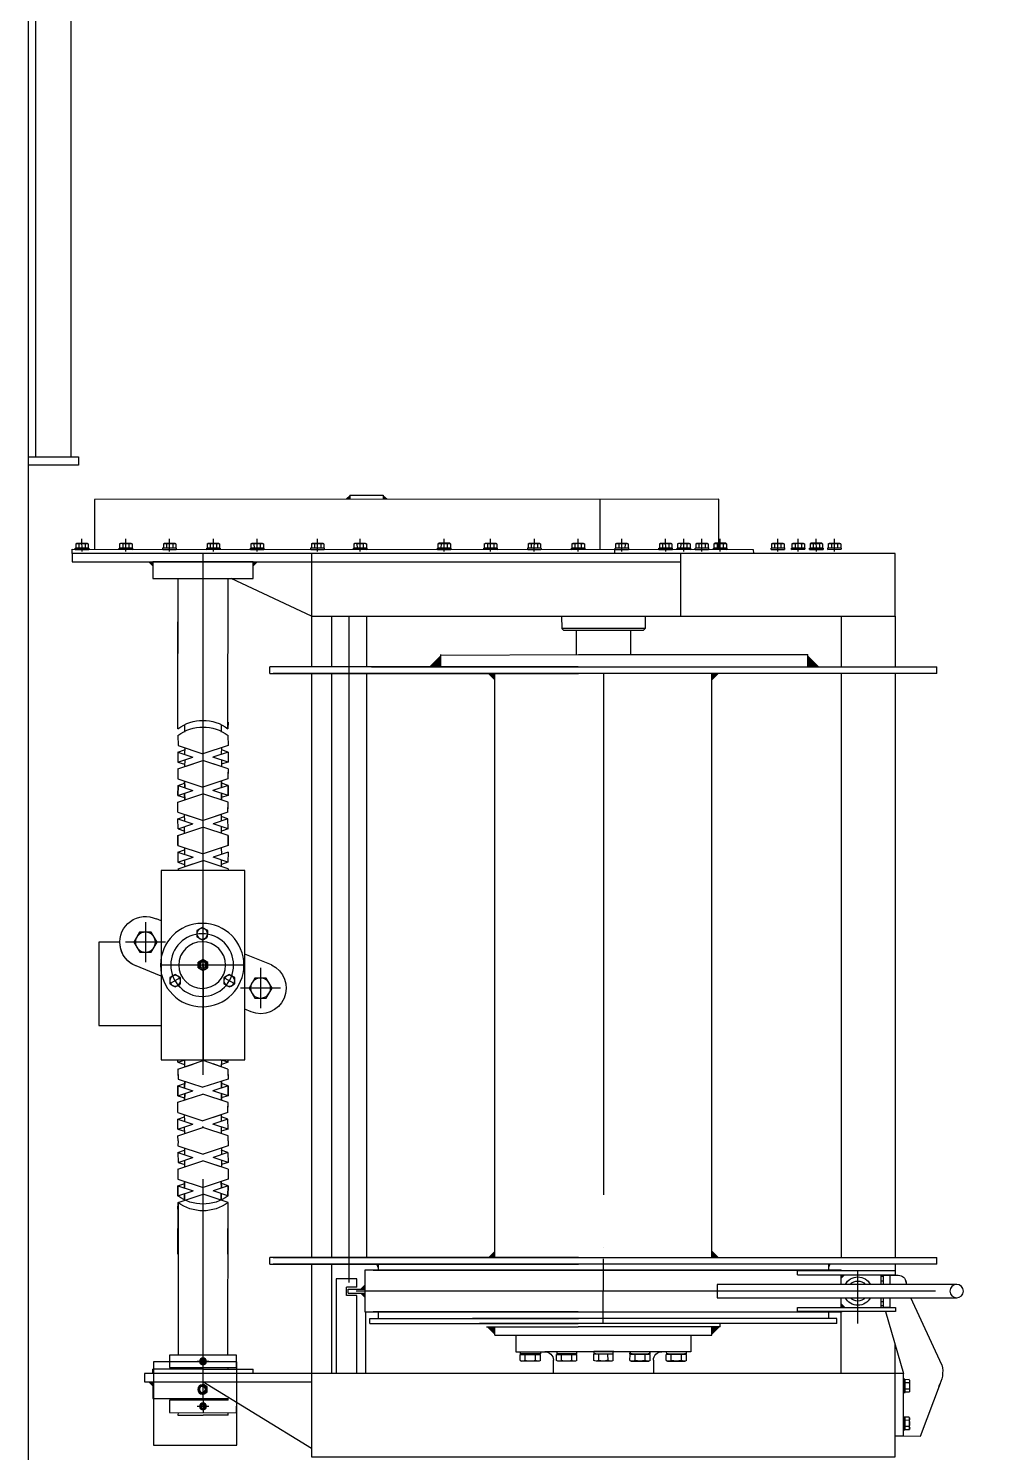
# Model space of a CAD drawing. Header units: millimetres. Extents: x 1084702 to 1166801, y 36632 to 124519.
# Drawn here: x 1104693 to 1105834, y 80373 to 82080 of the extents above; entities that cross this region are included whole.
import ezdxf

# ---------------------------------------------------------------- set-up
doc = ezdxf.new("R2010")
doc.units = ezdxf.units.MM
doc.header["$LTSCALE"] = 250
doc.linetypes.add('CENTER', pattern=[3, 2.5, -0.25, 0, -0.25])
doc.linetypes.add('DASHED', pattern=[0.75, 0.5, -0.25])
doc.layers.get('0').update_dxf_attribs({"color": 255})
doc.layers.add('%posline', color=240, linetype='Continuous')
doc.styles.add('ROMANS', font='ROMANS.shx', dxfattribs={"height": 100})
doc.dimstyles.new('dott', dxfattribs={"dimscale": 100, "dimtxt": 150, "dimasz": 0.01, "dimexe": 0.5, "dimexo": 1, "dimgap": 1, "dimtad": 1, "dimdsep": 46, "dimtxsty": 'ROMANS', "dimcen": 1.5, "dimclrd": 1, "dimclre": 1, "dimclrt": 2, "dimazin": 2, "dimtfac": 1, "dimtmove": 2, "dimatfit": 3, "dimldrblk": 'DOT', "dimfxl": 1, "dimtvp": 100, "dimtolj": 1, "dimarcsym": 0})

# ---------------------------------------------------------------- blocks, each defined once
blk = doc.blocks.new('_Dot')
at = {"color": 0, "linetype": 'ByBlock', "lineweight": -2}
blk.add_line((-0.5, 0), (-1, 0), dxfattribs=at)
at = {"color": 0, "linetype": 'ByBlock', "const_width": 0.5}
blk.add_lwpolyline([(-0.25, 0, 1), (0.25, 0, 1)], format="xyb", close=True, dxfattribs=at)
blk = doc.blocks.new('IKON3')
blk.add_solid([(0, 0), (0, 1.41), (1.41, 0), (0, 1.41)])
blk = doc.blocks.new('sb vinsj')
for p, q in [((732.2, -2175.5), (745.5, -2249.4)), ((733.3, -2181.6), (742.7, -2179.9)), ((743.2, -2179.8), (762.9, -2176.2)), ((743.2, -2179.8), (756.4, -2253.6)), ((762.9, -2176.2), (797.8, -2234.4)), ((746, -2186.4), (744.4, -2186.7)), ((748.8, -2202.1), (746, -2186.4)), ((751, -2186), (746.1, -2186.9)), ((746.1, -2186.9), (748.7, -2201.7)), ((751.7, -2189.7), (746.7, -2190.6)), ((747.2, -2202.4), (748.8, -2202.1)), ((753, -2197.1), (748.1, -2198)), ((753.7, -2200.8), (748.7, -2201.7)), ((751, -2186), (751.8, -2186.9)), ((751.8, -2186.9), (754.1, -2199.7)), ((753.7, -2200.8), (754.1, -2199.7)), ((752.4, -2231), (754, -2230.7)), ((755.2, -2246.7), (752.4, -2231)), ((759, -2230.3), (754, -2231.2)), ((754, -2230.7), (756.8, -2246.4)), ((756.7, -2245.9), (754, -2231.2)), ((759.6, -2234), (754.7, -2234.9)), ((759, -2230.3), (759.7, -2231.2)), ((762, -2244), (759.7, -2231.2)), ((756.4, -2253.6), (746.6, -2255.4)), ((748.2, -2330.5), (756.4, -2253.6)), ((756.8, -2246.4), (755.2, -2246.7)), ((761, -2241.4), (756, -2242.3)), ((761.6, -2245.1), (756.7, -2245.9)), ((761.6, -2245.1), (762, -2244)), ((682.6, -2266.9), (695.6, -2339.2)), ((746.6, -2255.4), (752.7, -2289)), ((803.4, -2255.6), (781.1, -2341.3)), ((41.7, -2290.7), (-72.1, -2392.4)), ((464, -2322.4), (461.2, -2306.9)), ((479.1, -2319.3), (480.5, -2318.1)), ((479.1, -2319.3), (480.4, -2326.4)), ((480.5, -2318.1), (501.2, -2314.4)), ((485, -2318.2), (486.3, -2325.4)), ((497, -2316.1), (498.3, -2323.2)), ((502.9, -2315), (501.2, -2314.4)), ((502.9, -2315), (504.2, -2322.2)), ((345.9, -2343.7), (343.1, -2328.2)), ((370.3, -2337.9), (352.4, -2341.1)), ((510.1, -2324.3), (364.5, -2350.5)), ((373.5, -2338.3), (374.7, -2345.4)), ((688.3, -2326.8), (383.2, -2381.7)), ((689.4, -2332.7), (384.3, -2387.6)), ((393.5, -2334.8), (394.8, -2342)), ((417.6, -2337.9), (394.8, -2342)), ((414.6, -2330.1), (396.2, -2333.4)), ((397.3, -2342.1), (417.7, -2338.4)), ((399.5, -2333.7), (400.7, -2340.9)), ((410.4, -2331.8), (411.6, -2338.9)), ((416.3, -2330.7), (414.6, -2330.1)), ((415.2, -2338.3), (415.3, -2338.9)), ((416.2, -2338.1), (416.4, -2338.7)), ((416.3, -2330.7), (417.6, -2337.9)), ((418, -2341), (417.6, -2338.5)), ((436.3, -2327), (437.7, -2325.8)), ((436.3, -2327), (437.6, -2334.1)), ((437.3, -2334.9), (460.9, -2330.6)), ((437.8, -2337.3), (437.3, -2334.9)), ((461.5, -2329.8), (437.6, -2334.1)), ((437.7, -2325.8), (458.4, -2322.1)), ((440.1, -2334.3), (437.7, -2334.7)), ((437.8, -2334.8), (461.5, -2330.5)), ((461.4, -2333.1), (437.8, -2337.3)), ((438.3, -2337.2), (437.8, -2334.8)), ((461.9, -2333), (438.3, -2337.2)), ((440, -2333.7), (440.1, -2334.3)), ((442.3, -2325.9), (443.6, -2333.1)), ((454.2, -2323.8), (455.5, -2330.9)), ((460.2, -2322.7), (458.4, -2322.1)), ((459.1, -2330.3), (459.2, -2330.9)), ((461.6, -2330.4), (459.2, -2330.9)), ((460.2, -2322.7), (461.5, -2329.8)), ((460.9, -2330.6), (461.4, -2333.1)), ((461.5, -2330.5), (461.9, -2333)), ((504.2, -2322.2), (480.4, -2326.4)), ((482.9, -2326.6), (480.5, -2327)), ((480.6, -2327.1), (504.2, -2322.8)), ((481, -2329.5), (480.6, -2327.1)), ((504.7, -2325.3), (481, -2329.5)), ((482.8, -2326), (482.9, -2326.6)), ((501.8, -2322.6), (501.9, -2323.2)), ((504.3, -2322.7), (501.9, -2323.2)), ((504.2, -2322.8), (504.7, -2325.3)), ((513.6, -2344), (510.1, -2324.3)), ((759.8, -2328.4), (644.2, -2349.2)), ((645.1, -2354.1), (760.7, -2333.3)), ((680.9, -2342.1), (679.5, -2334.5)), ((688.3, -2326.8), (689.4, -2332.7)), ((713, -2322.3), (724.2, -2384.6)), ((745.5, -2347.7), (743.5, -2336.4)), ((746.7, -2337.9), (743.9, -2338.4)), ((745.5, -2347.7), (835.1, -2331.6)), ((746.4, -2336.3), (754.3, -2334.9)), ((746.7, -2337.9), (746.4, -2336.3)), ((748.4, -2347.2), (746.7, -2337.9)), ((754.6, -2336.4), (754.3, -2335)), ((756.3, -2345.8), (754.6, -2336.4)), ((760.7, -2333.3), (759.8, -2328.4)), ((-108.7, -2358.4), (-79.1, -2353.1)), ((-49.6, -2347.8), (-79.1, -2353.1)), ((-49.6, -2347.8), (-49.1, -2350.7)), ((811.5, -2344), (127.8, -2466.9)), ((133.7, -2440.5), (695.4, -2339.5)), ((303.4, -2361.5), (337.8, -2355.3)), ((306.8, -2350.3), (308.3, -2349.1)), ((306.8, -2350.3), (308.1, -2357.4)), ((308.1, -2357.4), (332, -2353.1)), ((328.9, -2345.3), (308.3, -2349.1)), ((332, -2353.8), (308.4, -2358.1)), ((312.8, -2349.2), (314.1, -2356.4)), ((324.7, -2347.1), (326, -2354.2)), ((330.7, -2346), (328.9, -2345.3)), ((329.6, -2353.6), (329.7, -2354.2)), ((329.7, -2354.2), (332.1, -2353.7)), ((330.7, -2346), (332, -2353.1)), ((332.4, -2356.3), (332, -2353.8)), ((377.2, -2348.2), (337.8, -2355.3)), ((349.6, -2342.6), (350.9, -2349.7)), ((350.9, -2349.7), (374.7, -2345.4)), ((374.7, -2346.1), (351.6, -2350.3)), ((351.6, -2350.3), (352.1, -2352.7)), ((353.3, -2349.3), (353.4, -2349.9)), ((355.6, -2341.5), (356.8, -2348.7)), ((367.5, -2339.4), (368.8, -2346.5)), ((372.3, -2345.9), (372.4, -2346.5)), ((372.4, -2346.5), (374.8, -2346)), ((375.2, -2348.6), (374.7, -2346.1)), ((380.7, -2367.9), (538.2, -2339.6)), ((549.8, -2347.7), (382.5, -2377.7)), ((385.6, -2395.2), (686.8, -2341)), ((397.3, -2342.1), (394.9, -2342.5)), ((395.5, -2345.1), (395, -2342.6)), ((419.1, -2340.8), (395.5, -2345.1)), ((396.1, -2341.7), (396.2, -2342.3)), ((397.2, -2341.5), (397.3, -2342.1)), ((538.2, -2339.6), (540, -2349.4)), ((549.8, -2347.7), (550.5, -2351.6)), ((552.6, -2382.4), (748.4, -2347.2)), ((837.9, -2347.4), (555.5, -2398.2)), ((644.2, -2349.2), (645.1, -2354.1)), ((695.4, -2339.5), (695.4, -2340)), ((695.4, -2340), (695.4, -2339.5)), ((698.4, -2356.2), (696.3, -2344.9)), ((744.7, -2343.3), (747.6, -2342.8)), ((-141, -2404.8), (55.9, -2369.4)), ((-134.7, -2383.4), (-46.1, -2367.4)), ((-108.1, -2361.3), (-108.7, -2358.4)), ((-70.4, -2362.2), (-84.2, -2364.6)), ((-79.5, -2362.6), (-77.7, -2361.1)), ((-79, -2364.9), (-79.5, -2362.6)), ((-76.9, -2365.7), (-79, -2364.9)), ((-76, -2370.3), (-78.5, -2356.5)), ((-77.7, -2361.1), (-75.5, -2361.9)), ((-75.1, -2364.2), (-76.9, -2365.7)), ((-75.5, -2361.9), (-75.1, -2364.2)), ((-46.4, -2365.5), (-46.1, -2367.4)), ((111.3, -2369.6), (127.8, -2461.6)), ((134.7, -2440.3), (121.6, -2367.8)), ((691.2, -2365.6), (148, -2463.3)), ((282.3, -2385.6), (380.7, -2367.9)), ((306.9, -2381.2), (303.4, -2361.5)), ((308.2, -2358), (310.6, -2357.6)), ((308.4, -2358.1), (308.8, -2360.5)), ((310.5, -2357), (310.6, -2357.6)), ((652, -2392.5), (767.6, -2371.7)), ((703.2, -2383.3), (701.2, -2372)), ((750.4, -2374.8), (748.4, -2363.5)), ((749.2, -2367.9), (752, -2367.4)), ((752.9, -2372.3), (750, -2372.8)), ((752.9, -2372.3), (751.2, -2363)), ((753.2, -2373.8), (752.9, -2372.3)), ((753.2, -2373.8), (770.9, -2370.6)), ((760.8, -2370.9), (759.1, -2361.5)), ((761, -2372.4), (760.8, -2370.9)), ((767.6, -2371.7), (768.5, -2376.6)), ((779.1, -2357.9), (778.5, -2363.6)), ((57.7, -2379.3), (-139.2, -2414.7)), ((-131.1, -2403.1), (-134.7, -2383.4)), ((-105.1, -2378.1), (-105.5, -2376.1)), ((-75.5, -2377), (-69.3, -2379.3)), ((-68.2, -2385.7), (-73.2, -2390)), ((-69.3, -2379.3), (-68.2, -2385.7)), ((80.8, -2508.2), (57.7, -2379.3)), ((104.5, -2504), (81.3, -2375)), ((106.8, -2485.8), (86.7, -2374)), ((137.2, -2425.9), (383.2, -2381.7)), ((138.2, -2431.8), (384.3, -2387.6)), ((704.2, -2388.7), (142.5, -2489.7)), ((384.3, -2387.6), (259.5, -2410)), ((383.2, -2381.7), (266.5, -2402.7)), ((274.3, -2397.2), (382.5, -2377.7)), ((282.3, -2385.6), (284.1, -2395.4)), ((412.7, -2376.3), (426.5, -2452.6)), ((555.5, -2398.2), (552.6, -2382.4)), ((768.5, -2376.6), (652.9, -2397.4)), ((819, -2375.5), (683.6, -2399.8)), ((694.9, -2405.9), (820.4, -2383.3)), ((704.2, -2388.7), (704.1, -2388.2)), ((769.8, -2384.3), (768.4, -2376.6)), ((819, -2375.5), (820.4, -2383.3)), ((-139.2, -2414.7), (-141, -2404.8)), ((-69.4, -2407.2), (-128.5, -2417.8)), ((-69.4, -2407.2), (-10.4, -2396.6)), ((-39.9, -2401.9), (-39.5, -2403.9)), ((-11.2, -2391.7), (-10.4, -2396.6)), ((385.6, -2395.2), (143.5, -2438.7)), ((657.7, -2404.5), (390.8, -2452.5)), ((695.7, -2390.2), (394.5, -2444.4)), ((394.5, -2444.4), (659.1, -2396.8)), ((652, -2392.5), (652.9, -2397.4)), ((683.6, -2399.8), (657.7, -2404.5)), ((659.1, -2396.8), (689.8, -2391.3)), ((662.6, -2411.7), (694.9, -2405.9)), ((691.1, -2398.5), (689.8, -2391.3)), ((689.8, -2391.3), (689.8, -2391.3)), ((831.1, -3092.6), (707.2, -2403.7)), ((895.1, -3081.1), (771.2, -2392.2)), ((-129.3, -2412.9), (-128.5, -2417.8)), ((-98.6, -2414.5), (-98.9, -2412.5)), ((-60.8, -2415.3), (-74.6, -2417.8)), ((-69.9, -2415.8), (-68.1, -2414.3)), ((-69.5, -2418), (-69.9, -2415.8)), ((-67.3, -2418.8), (-69.5, -2418)), ((-68.1, -2414.3), (-66, -2415.1)), ((-65.6, -2417.3), (-67.3, -2418.8)), ((-66, -2415.1), (-65.6, -2417.3)), ((-36.9, -2418.6), (-4.5, -2598.7)), ((397.2, -2459.4), (662.6, -2411.7)), ((-63.5, -2609.3), (-95.9, -2429.2)), ((142.5, -2489.7), (133.7, -2440.5)), ((137.2, -2425.9), (138.2, -2431.8)), ((149.4, -2437.6), (148.1, -2430.1)), ((554.7, -2431.1), (678.6, -3120.1)), ((395.8, -2451.6), (35.6, -2516.3)), ((152.4, -2487.9), (394.5, -2444.4)), ((152.4, -2487.9), (394.5, -2444.4)), ((394.5, -2444.4), (238.2, -2472.5)), ((242.1, -2479.2), (395.8, -2451.6)), ((37, -2524.2), (397.2, -2459.4)), ((127.8, -2461.6), (115.5, -2463.9)), ((115.5, -2463.9), (117.3, -2473.7)), ((129.6, -2471.5), (117.3, -2473.7)), ((118, -2466.2), (137.7, -2462.6)), ((118, -2466.2), (118.9, -2471.1)), ((118.9, -2471.1), (138.6, -2467.5)), ((129.6, -2471.5), (131.4, -2481.3)), ((238.2, -2472.5), (158.3, -2486.9)), ((397.2, -2459.4), (240.1, -2487.7)), ((131.4, -2481.3), (106.8, -2485.8)), ((262.7, -3265), (121.2, -2478.6)), ((159.6, -2494), (158.3, -2486.9)), ((159.6, -2494), (158.3, -2486.9)), ((158.3, -2486.9), (158.3, -2486.9)), ((240.1, -2487.7), (158.6, -2502.4)), ((167, -2492.7), (242.1, -2479.2)), ((298.8, -2477.1), (422.7, -3166.1)), ((31.6, -2517), (167, -2492.7)), ((158.6, -2502.4), (33, -2524.9)), ((271.1, -3193.3), (147.2, -2504.4)), ((31.6, -2517), (33, -2524.9)), ((206.2, -3205), (82.3, -2516.1)), ((229.8, -3200.8), (105.9, -2511.8)), ((-15.5, -2537.7), (-4.5, -2598.7)), ((-15.5, -2537.7), (-4.5, -2598.7)), ((-74.5, -2548.3), (-63.5, -2609.3)), ((-74.5, -2548.3), (-63.5, -2609.3)), ((-5.9, -2590.9), (-4.5, -2598.7)), ((-65, -2601.5), (-63.5, -2609.3)), ((-63.5, -2609.3), (-32.2, -2613.9)), ((-63.5, -2609.3), (-32.2, -2613.9)), ((-53.8, -2618.4), (-55.2, -2610.6)), ((-55.2, -2610.6), (-53.8, -2618.4)), ((-4.5, -2598.7), (-32.2, -2613.9)), ((-4.5, -2598.7), (-32.2, -2613.9)), ((-3.1, -2606.6), (-19.7, -2615.7)), ((-3.1, -2606.6), (-19.7, -2615.7)), ((-10.5, -2610.6), (-11.9, -2602.8)), ((-11.9, -2602.8), (-10.5, -2610.6)), ((-0.9, -2618.4), (-3.1, -2606.6)), ((-3.1, -2606.6), (-0.9, -2618.4)), ((-62.1, -2617.2), (-43.3, -2619.9)), ((-62.1, -2617.2), (-43.3, -2619.9)), ((-60, -2629), (-62.1, -2617.2)), ((-62.1, -2617.2), (-60, -2629)), ((-60, -2629), (-43.3, -2619.9)), ((-60, -2629), (-43.3, -2619.9)), ((-60, -2629), (-51.6, -2630.2)), ((-58.6, -2636.9), (-30.8, -2621.8)), ((-58.6, -2636.9), (-30.8, -2621.8)), ((-51.2, -2632.9), (-52.6, -2625)), ((-52.6, -2625), (-51.2, -2632.9)), ((0.5, -2626.3), (-30.8, -2621.8)), ((0.5, -2626.3), (-30.8, -2621.8)), ((-0.9, -2618.4), (-19.7, -2615.7)), ((-0.9, -2618.4), (-19.7, -2615.7)), ((-7.9, -2625.1), (-9.3, -2617.2)), ((-9.3, -2617.2), (-7.9, -2625.1)), ((-0.9, -2618.4), (-8.3, -2622.5)), ((1.9, -2634.2), (0.5, -2626.3)), ((2.6, -2638.1), (0.5, -2626.3)), ((-57.2, -2644.8), (-58.6, -2636.9)), ((-56.5, -2648.7), (-58.6, -2636.9)), ((2.6, -2638.1), (-25.2, -2653.3)), ((2.6, -2638.1), (-14.1, -2647.2)), ((4, -2646), (-12.6, -2655.1)), ((-3.4, -2650), (-4.8, -2642.1)), ((4, -2646), (-4.3, -2644.8)), ((6.1, -2657.8), (4, -2646)), ((-56.5, -2648.7), (-25.2, -2653.3)), ((-56.5, -2648.7), (-37.7, -2651.4)), ((-55, -2656.6), (-47.6, -2652.6)), ((-55, -2656.6), (-47.6, -2652.6)), ((-55, -2656.6), (-36.3, -2659.3)), ((-52.9, -2668.4), (-55, -2656.6)), ((-52.9, -2668.4), (-36.3, -2659.3)), ((-51.5, -2676.3), (-23.7, -2661.1)), ((-46.7, -2657.8), (-48.1, -2649.9)), ((7.6, -2665.7), (-23.7, -2661.1)), ((6.1, -2657.8), (-12.6, -2655.1)), ((-0.8, -2664.4), (-2.2, -2656.6)), ((6.1, -2657.8), (-1.3, -2661.8)), ((-52.9, -2668.4), (-44.6, -2669.6)), ((-50.4, -2682.2), (-51.5, -2676.3)), ((-44.1, -2672.2), (-45.5, -2664.4)), ((9.7, -2677.5), (-18.1, -2692.6)), ((8.6, -2671.6), (7.6, -2665.7)), ((8.6, -2671.6), (9.7, -2677.5)), ((-50.4, -2682.2), (-49.4, -2688.1)), ((-49.4, -2688.1), (-18.1, -2692.6)), ((-48, -2696), (-40.6, -2691.9)), ((-48, -2696), (-29.2, -2698.7)), ((-48, -2696), (-45.8, -2707.8)), ((-41, -2689.3), (-39.6, -2697.2)), ((11.1, -2685.3), (-5.6, -2694.4)), ((13.2, -2697.2), (-5.6, -2694.4)), ((2.3, -2681.5), (3.7, -2689.4)), ((11.1, -2685.3), (2.7, -2684.1)), ((4.9, -2695.9), (6.3, -2703.8)), ((13.2, -2697.2), (5.8, -2701.2)), ((13.2, -2697.2), (5.8, -2701.2)), ((11.1, -2685.3), (13.2, -2697.2)), ((-45.8, -2707.8), (-29.2, -2698.7)), ((-45.8, -2707.8), (-37.5, -2709)), ((-45.8, -2707.8), (-37.5, -2709)), ((-44.4, -2715.6), (-16.7, -2700.5)), ((-44.4, -2715.6), (-27.8, -2706.6)), ((-38.4, -2703.7), (-37, -2711.6)), ((14.6, -2705), (-16.7, -2700.5)), ((14.6, -2705), (-4.1, -2702.3)), ((14.6, -2705), (16.8, -2716.8)), ((15.3, -2709), (16.8, -2716.8)), ((-44.4, -2715.6), (-42.3, -2727.5)), ((-43.7, -2719.6), (-42.3, -2727.5)), ((-42.3, -2727.5), (-11, -2732)), ((-42.3, -2727.5), (-11, -2732)), ((-40.9, -2735.3), (-33.5, -2731.3)), ((-34, -2728.7), (-32.5, -2736.5)), ((-32.5, -2736.5), (-34, -2728.7)), ((16.8, -2716.8), (-11, -2732)), ((16.8, -2716.8), (-11, -2732)), ((18.2, -2724.7), (1.5, -2733.8)), ((18.2, -2724.7), (1.5, -2733.8)), ((9.4, -2720.9), (10.8, -2728.7)), ((10.8, -2728.7), (9.4, -2720.9)), ((18.2, -2724.7), (9.8, -2723.5)), ((18.2, -2724.7), (20.3, -2736.5)), ((20.3, -2736.5), (18.2, -2724.7)), ((-40.9, -2735.3), (-22.1, -2738)), ((-40.9, -2735.3), (-38.8, -2747.1)), ((-40.9, -2735.3), (-22.1, -2738)), ((-38.8, -2747.1), (-40.9, -2735.3)), ((-38.8, -2747.1), (-22.1, -2738)), ((-38.8, -2747.1), (-22.1, -2738)), ((-38.8, -2747.1), (-30.4, -2748.3)), ((-37.3, -2755), (-9.6, -2739.9)), ((-37.3, -2755), (-9.6, -2739.9)), ((-31.4, -2743.1), (-29.9, -2751)), ((-29.9, -2751), (-31.4, -2743.1)), ((21.7, -2744.4), (-9.6, -2739.9)), ((21.7, -2744.4), (-9.6, -2739.9)), ((20.3, -2736.5), (1.5, -2733.8)), ((20.3, -2736.5), (1.5, -2733.8)), ((12, -2735.3), (13.4, -2743.2)), ((13.4, -2743.2), (12, -2735.3)), ((20.3, -2736.5), (12.9, -2740.6)), ((23.8, -2756.2), (21.7, -2744.4)), ((23.1, -2752.3), (21.7, -2744.4)), ((-35.2, -2766.8), (-37.3, -2755)), ((-35.9, -2762.9), (-37.3, -2755)), ((23.8, -2756.2), (-3.9, -2771.4)), ((23.8, -2756.2), (7.2, -2765.3)), ((17.9, -2768.1), (16.4, -2760.2)), ((25.3, -2764.1), (16.9, -2762.9)), ((25.3, -2764.1), (16.9, -2768.6)), ((25.3, -2764.1), (25.8, -2767.1)), ((-35.2, -2766.8), (-3.9, -2771.4)), ((-35.2, -2766.8), (-16.4, -2769.5)), ((-33.8, -2774.7), (-26.4, -2770.7)), ((-33.8, -2774.7), (-33.3, -2777.7)), ((-33.8, -2774.7), (-24.4, -2776.1)), ((-25.5, -2775.9), (-26.9, -2768)), ((36.4, -2995.8), (-3.7, -2772.4)), ((-119.3, -2834.8), (-45.7, -2821.6)), ((63.2, -2818.8), (56.2, -2823.2)), ((70.5, -2834.3), (84.1, -2831.8)), ((83.7, -2868.5), (75.1, -2821.1)), ((84.1, -2831.8), (93, -2842.4)), ((-101.6, -2933.3), (-119.3, -2834.8)), ((103.1, -2840.6), (55.7, -2849.1)), ((65.8, -2847.3), (70.5, -2834.3)), ((74.7, -2857.9), (65.8, -2847.3)), ((93, -2842.4), (88.3, -2855.4)), ((-26.9, -2869), (-21.2, -2864.2)), ((-21.2, -2864.2), (-14.1, -2866.7)), ((-14.1, -2866.7), (-12.8, -2874.1)), ((37, -2857.5), (42.8, -2852.7)), ((38.3, -2864.9), (37, -2857.5)), ((45.4, -2867.5), (38.3, -2864.9)), ((39.5, -2864), (48.7, -2856.2)), ((42.8, -2852.7), (49.8, -2855.2)), ((51.1, -2862.6), (45.4, -2867.5)), ((49.8, -2855.2), (51.1, -2862.6)), ((88.3, -2855.4), (74.7, -2857.9)), ((-35.2, -2880.1), (-64.5, -2898.4)), ((65.6, -2875.3), (-32.9, -2893)), ((-25.6, -2876.4), (-26.9, -2869)), ((-18.5, -2879), (-25.6, -2876.4)), ((-14.2, -2873.6), (-25.5, -2869.5)), ((-12.8, -2874.1), (-18.5, -2879)), ((10.2, -2881.9), (15.2, -2877.7)), ((10.2, -2881.9), (11.3, -2888.4)), ((15.2, -2877.7), (21.4, -2879.9)), ((21.4, -2879.9), (22.5, -2886.3)), ((97.2, -2869.9), (67.9, -2888.2)), ((-42.4, -2947.1), (-50.9, -2899.7)), ((17.5, -2890.6), (11.3, -2888.4)), ((22.5, -2886.3), (17.5, -2890.6)), ((-23, -2919.1), (-70.4, -2927.7)), ((-60.3, -2925.9), (-55.6, -2912.8)), ((-55.6, -2912.8), (-42, -2910.4)), ((-42, -2910.4), (-33, -2920.9)), ((15, -2918.8), (20.8, -2913.9)), ((16.4, -2926.2), (15, -2918.8)), ((20.8, -2913.9), (27.8, -2916.5)), ((27.8, -2916.5), (29.2, -2923.9)), ((-76.9, -2928.8), (-101.6, -2933.3)), ((-51.4, -2936.4), (-60.3, -2925.9)), ((-37.7, -2934), (-51.4, -2936.4)), ((-33, -2920.9), (-37.7, -2934)), ((23.4, -2928.7), (16.4, -2926.2)), ((29.2, -2923.9), (23.4, -2928.7)), ((-23.5, -2945.1), (-28.9, -2948.5)), ((7.3, -3003), (6.9, -3001.1)), ((7.3, -3003), (26, -3005.8)), ((7.3, -3003), (38.6, -3007.6)), ((17, -3012.1), (15.6, -3004.2)), ((66.3, -2992.4), (38.6, -3007.6)), ((66.3, -2992.4), (49.7, -3001.5)), ((67.7, -3000.3), (51.1, -3009.4)), ((60.3, -3004.3), (58.9, -2996.5)), ((67.7, -3000.3), (59.4, -2999.1)), ((66.3, -2992.4), (66, -2990.5)), ((69.9, -3012.1), (67.7, -3000.3)), ((8.7, -3010.9), (16.1, -3006.9)), ((8.7, -3010.9), (16.1, -3006.9)), ((8.7, -3010.9), (27.5, -3013.6)), ((10.8, -3022.7), (8.7, -3010.9)), ((10.8, -3022.7), (27.5, -3013.6)), ((12.2, -3030.6), (40, -3015.4)), ((19.6, -3026.6), (18.2, -3018.7)), ((71.3, -3020), (40, -3015.4)), ((69.9, -3012.1), (51.1, -3009.4)), ((62.9, -3018.8), (61.5, -3010.9)), ((73.4, -3031.8), (71.3, -3020)), ((71.3, -3020), (73.4, -3031.8)), ((10.8, -3022.7), (19.1, -3023.9)), ((14.3, -3042.4), (12.2, -3030.6)), ((12.2, -3030.6), (14.3, -3042.4)), ((73.4, -3031.8), (45.6, -3046.9)), ((66, -3035.8), (67.4, -3043.7)), ((74.8, -3039.7), (66.5, -3038.4)), ((14.3, -3042.4), (45.6, -3046.9)), ((15.8, -3050.3), (23.2, -3046.2)), ((15.8, -3050.3), (34.5, -3053)), ((15.8, -3050.3), (17.9, -3062.1)), ((17.9, -3062.1), (34.5, -3053)), ((19.3, -3070), (47.1, -3054.8)), ((22.7, -3043.6), (24.1, -3051.5)), ((78.3, -3059.3), (47.1, -3054.8)), ((74.8, -3039.7), (58.2, -3048.7)), ((76.9, -3051.5), (58.2, -3048.7)), ((68.6, -3050.3), (70, -3058.1)), ((76.9, -3051.5), (69.5, -3055.5)), ((76.9, -3051.5), (69.5, -3055.5)), ((74.8, -3039.7), (76.9, -3051.5)), ((17.9, -3062.1), (26.2, -3063.3)), ((17.9, -3062.1), (26.2, -3063.3)), ((19.3, -3070), (36, -3060.9)), ((19.3, -3070), (21.4, -3081.8)), ((25.3, -3058), (26.7, -3065.9)), ((80.5, -3071.2), (52.7, -3086.3)), ((80.5, -3071.2), (52.7, -3086.3)), ((78.3, -3059.3), (59.6, -3056.6)), ((78.3, -3059.3), (80.5, -3071.2)), ((79.1, -3063.3), (80.5, -3071.2)), ((944.3, -3072.3), (521.1, -3148.4)), ((944.3, -3072.3), (945.7, -3080.2)), ((20, -3073.9), (21.4, -3081.8)), ((21.4, -3081.8), (52.7, -3086.3)), ((21.4, -3081.8), (52.7, -3086.3)), ((22.8, -3089.6), (30.2, -3085.6)), ((22.8, -3089.6), (41.6, -3092.4)), ((25, -3101.5), (22.8, -3089.6)), ((22.8, -3089.6), (41.6, -3092.4)), ((22.8, -3089.6), (25, -3101.5)), ((31.2, -3090.9), (29.8, -3083)), ((29.8, -3083), (31.2, -3090.9)), ((81.9, -3079), (65.2, -3088.1)), ((81.9, -3079), (65.2, -3088.1)), ((84, -3090.8), (65.2, -3088.1)), ((84, -3090.8), (65.2, -3088.1)), ((74.5, -3083.1), (73.1, -3075.2)), ((73.1, -3075.2), (74.5, -3083.1)), ((81.9, -3079), (73.5, -3077.8)), ((77.1, -3097.5), (75.7, -3089.6)), ((75.7, -3089.6), (77.1, -3097.5)), ((84, -3090.8), (81.9, -3079)), ((81.9, -3079), (84, -3090.8)), ((522.5, -3156.3), (945.7, -3080.2)), ((907.3, -3149), (896.5, -3089)), ((25, -3101.5), (41.6, -3092.4)), ((25, -3101.5), (41.6, -3092.4)), ((25, -3101.5), (33.3, -3102.7)), ((26.4, -3109.3), (54.1, -3094.2)), ((26.4, -3109.3), (54.1, -3094.2)), ((33.8, -3105.3), (32.4, -3097.4)), ((32.4, -3097.4), (33.8, -3105.3)), ((85.4, -3098.7), (54.1, -3094.2)), ((85.4, -3098.7), (54.1, -3094.2)), ((84, -3090.8), (76.6, -3094.9)), ((87.6, -3110.5), (85.4, -3098.7)), ((86.8, -3106.6), (85.4, -3098.7)), ((843.3, -3160.5), (832.5, -3100.5)), ((28.5, -3121.1), (26.4, -3109.3)), ((27.8, -3117.2), (26.4, -3109.3)), ((28.5, -3121.1), (59.8, -3125.7)), ((28.5, -3121.1), (47.3, -3123.9)), ((38.3, -3130.2), (36.8, -3122.3)), ((87.6, -3110.5), (59.8, -3125.7)), ((87.6, -3110.5), (70.9, -3119.6)), ((89, -3118.4), (72.3, -3127.5)), ((81.6, -3122.4), (80.2, -3114.6)), ((89, -3118.4), (80.6, -3117.2)), ((91.1, -3130.2), (89, -3118.4)), ((525.2, -3171), (795.8, -3122.3)), ((793.2, -3107.6), (795.8, -3122.3)), ((29.9, -3129), (37.3, -3125)), ((29.9, -3129), (48.7, -3131.7)), ((32, -3140.8), (29.9, -3129)), ((32, -3140.8), (48.7, -3131.7)), ((32, -3140.8), (40.4, -3142)), ((33.5, -3148.7), (61.2, -3133.5)), ((40.9, -3144.7), (39.4, -3136.8)), ((92.5, -3138.1), (61.2, -3133.5)), ((91.1, -3130.2), (72.3, -3127.5)), ((84.2, -3136.9), (82.7, -3129)), ((91.1, -3130.2), (83.7, -3134.2)), ((94.6, -3149.9), (92.5, -3138.1)), ((35.6, -3160.5), (33.5, -3148.7)), ((89, -3164), (87.4, -3155.1)), ((97.5, -3165.6), (96, -3157.8)), ((97.5, -3165.6), (96, -3157.8)), ((96, -3157.8), (127.9, -3334.9)), ((156.9, -3213.9), (521.1, -3148.4)), ((522.5, -3156.3), (158.4, -3221.7)), ((521.1, -3148.4), (160.9, -3213.2)), ((218.4, -3272.9), (907.3, -3149)), ((278.4, -3200.2), (522.5, -3156.3)), ((907.3, -3149), (920.6, -3222.9)), ((37, -3168.4), (68.9, -3345.5)), ((37, -3168.4), (59.6, -3294.3)), ((45.7, -3171.8), (44.1, -3162.9)), ((362.6, -3199.4), (525.2, -3171)), ((527.8, -3200), (522.7, -3171.5)), ((591.8, -3188.5), (586.7, -3160)), ((360.1, -3185.5), (362.8, -3200.2)), ((527.8, -3200), (607.1, -3185.8)), ((609.4, -3187.4), (530.7, -3201.5)), ((609.4, -3187.4), (607.1, -3185.8)), ((612, -3202.1), (609.4, -3187.4)), ((242, -3268.7), (231.2, -3208.6)), ((283.3, -3261.3), (272.5, -3201.2)), ((530.7, -3201.5), (511, -3205.1)), ((512.6, -3202.7), (511, -3205.1)), ((513.6, -3219.8), (511, -3205.1)), ((512.6, -3202.7), (530.3, -3199.6)), ((654.2, -3194.6), (667.4, -3268.4)), ((156.9, -3213.9), (158.4, -3221.7)), ((218.4, -3272.9), (207.6, -3212.9)), ((920.6, -3222.9), (231.6, -3346.7)), ((820.4, -3245.9), (836.2, -3243.1)), ((827.9, -3242.1), (830.5, -3256.9)), ((836.5, -3244.7), (836.2, -3243.1)), ((841.9, -3242.1), (857.6, -3239.3)), ((841.9, -3242.1), (842.2, -3243.7)), ((842.2, -3243.7), (857.9, -3240.8)), ((857.4, -3240.9), (842.6, -3243.6)), ((843.5, -3248.5), (842.6, -3243.6)), ((847.2, -3247.9), (846.3, -3242.9)), ((849.3, -3238.3), (852, -3253)), ((854.6, -3246.5), (853.7, -3241.6)), ((858.3, -3245.9), (857.4, -3240.9)), ((857.9, -3240.8), (857.6, -3239.3)), ((-52.6, -3387.7), (665.7, -3258.5)), ((753.1, -3253), (-50.8, -3397.5)), ((-49.9, -3402.5), (753.9, -3257.9)), ((753.9, -3257.9), (753.1, -3253)), ((774.9, -3254.1), (790.7, -3251.3)), ((774.9, -3254.1), (775.2, -3255.7)), ((775.2, -3255.7), (791, -3252.9)), ((790.5, -3253), (775.7, -3255.6)), ((776.6, -3260.6), (775.7, -3255.6)), ((776.6, -3260.6), (777.7, -3260.9)), ((790.5, -3258.6), (777.7, -3260.9)), ((780.3, -3259.9), (779.4, -3254.9)), ((782.4, -3250.3), (785, -3265)), ((787.7, -3258.6), (786.8, -3253.6)), ((791.4, -3257.9), (790.5, -3253)), ((791.4, -3257.9), (790.5, -3258.6)), ((791, -3252.9), (790.7, -3251.3)), ((799, -3249.8), (814.8, -3247)), ((799, -3249.8), (799.3, -3251.4)), ((799.3, -3251.4), (815, -3248.5)), ((814.6, -3248.6), (799.8, -3251.3)), ((800.7, -3256.2), (799.8, -3251.3)), ((800.7, -3256.2), (801.8, -3256.6)), ((814.6, -3254.3), (801.8, -3256.6)), ((804.4, -3255.6), (803.5, -3250.6)), ((806.5, -3246), (809.1, -3260.7)), ((811.8, -3254.2), (810.9, -3249.3)), ((815.4, -3253.6), (814.6, -3248.6)), ((815.4, -3253.6), (814.6, -3254.3)), ((815, -3248.5), (814.8, -3247)), ((820.4, -3245.9), (820.7, -3247.5)), ((820.7, -3247.5), (836.5, -3244.7)), ((836, -3244.8), (821.2, -3247.4)), ((822.1, -3252.4), (821.2, -3247.4)), ((822.1, -3252.4), (823.2, -3252.8)), ((836, -3250.5), (823.2, -3252.8)), ((825.8, -3251.7), (824.9, -3246.8)), ((833.2, -3250.4), (832.3, -3245.4)), ((836.9, -3249.7), (836, -3244.8)), ((836.9, -3249.7), (836, -3250.5)), ((843.5, -3248.5), (844.6, -3248.9)), ((857.4, -3246.6), (844.6, -3248.9)), ((858.3, -3245.9), (857.4, -3246.6)), ((218.4, -3272.9), (131.7, -3334.2)), ((231.6, -3346.7), (218.4, -3272.9)), ((262.7, -3265), (283.3, -3261.3)), ((642.6, -3277.9), (658.4, -3275.1)), ((642.6, -3277.9), (642.9, -3279.5)), ((642.9, -3279.5), (658.6, -3276.7)), ((658.2, -3276.8), (643.4, -3279.4)), ((650.1, -3274.1), (652.7, -3288.8)), ((655.4, -3282.4), (654.5, -3277.4)), ((659.1, -3281.7), (658.2, -3276.8)), ((658.6, -3276.7), (658.4, -3275.1)), ((664.1, -3274.1), (679.8, -3271.2)), ((664.1, -3274.1), (664.3, -3275.6)), ((664.3, -3275.6), (680.1, -3272.8)), ((679.6, -3272.9), (664.8, -3275.6)), ((665.7, -3280.5), (664.8, -3275.6)), ((669.4, -3279.8), (668.5, -3274.9)), ((671.5, -3270.3), (674.2, -3285)), ((676.8, -3278.5), (675.9, -3273.6)), ((680.5, -3277.8), (679.6, -3272.9)), ((680.5, -3277.8), (679.6, -3278.6)), ((680.1, -3272.8), (679.8, -3271.2)), ((685.5, -3270.2), (701.2, -3267.4)), ((685.5, -3270.2), (685.8, -3271.8)), ((685.8, -3271.8), (701.5, -3269)), ((701, -3269), (686.3, -3271.7)), ((687.2, -3276.6), (686.3, -3271.7)), ((687.2, -3276.6), (688.2, -3277)), ((701, -3274.7), (688.2, -3277)), ((690.8, -3276), (690, -3271)), ((692.9, -3266.4), (695.6, -3281.1)), ((698.2, -3274.6), (697.3, -3269.7)), ((701.9, -3274), (701, -3269)), ((701.9, -3274), (701, -3274.7)), ((701.5, -3269), (701.2, -3267.4)), ((706.9, -3266.4), (722.7, -3263.5)), ((706.9, -3266.4), (707.2, -3267.9)), ((707.2, -3267.9), (723, -3265.1)), ((722.5, -3265.2), (707.7, -3267.8)), ((708.6, -3272.8), (707.7, -3267.8)), ((708.6, -3272.8), (709.7, -3273.2)), ((722.5, -3270.9), (709.7, -3273.2)), ((712.3, -3272.1), (711.4, -3267.2)), ((713.1, -3265.3), (723.7, -3324.3)), ((714.4, -3262.5), (717, -3277.3)), ((719.7, -3270.8), (718.8, -3265.9)), ((723.4, -3270.1), (722.5, -3265.2)), ((723.4, -3270.1), (722.5, -3270.9)), ((723, -3265.1), (722.7, -3263.5)), ((539.3, -3296.5), (555.1, -3293.7)), ((546.8, -3292.7), (549.4, -3307.4)), ((555.4, -3295.2), (555.1, -3293.7)), ((583.6, -3349.5), (573, -3290.4)), ((589.6, -3282.4), (590.5, -3287.3)), ((591, -3287.2), (606.7, -3284.4)), ((591, -3287.2), (591.3, -3288.8)), ((591.3, -3288.8), (607, -3286)), ((606.5, -3286), (591.7, -3288.7)), ((592.6, -3293.6), (591.7, -3288.7)), ((592.6, -3293.6), (593.7, -3294)), ((606.5, -3291.7), (593.7, -3294)), ((596.3, -3293), (595.4, -3288)), ((598.4, -3283.4), (601.1, -3298.1)), ((603.7, -3291.6), (602.8, -3286.7)), ((607.4, -3291), (606.5, -3286)), ((607.4, -3291), (606.5, -3291.7)), ((607, -3286), (606.7, -3284.4)), ((644.3, -3284.3), (643.4, -3279.4)), ((644.3, -3284.3), (645.4, -3284.7)), ((658.2, -3282.4), (645.4, -3284.7)), ((648, -3283.7), (647.1, -3278.7)), ((659.1, -3281.7), (658.2, -3282.4)), ((665.7, -3280.5), (666.8, -3280.9)), ((679.6, -3278.6), (666.8, -3280.9)), ((443.5, -3311.3), (446.1, -3326)), ((487.7, -3305.8), (503.4, -3302.9)), ((487.7, -3305.8), (488, -3307.4)), ((488, -3307.4), (503.7, -3304.5)), ((503.2, -3304.6), (488.5, -3307.3)), ((489.3, -3312.2), (488.5, -3307.3)), ((503.2, -3310.3), (490.4, -3312.6)), ((493, -3311.5), (492.2, -3306.6)), ((495.1, -3302), (497.8, -3316.7)), ((500.4, -3310.2), (499.5, -3305.3)), ((504.1, -3309.6), (503.2, -3304.6)), ((504.1, -3309.6), (503.2, -3310.3)), ((503.7, -3304.5), (503.4, -3302.9)), ((539.3, -3296.5), (539.6, -3298.1)), ((539.6, -3298.1), (555.4, -3295.2)), ((554.9, -3295.3), (540.1, -3298)), ((541, -3302.9), (540.1, -3298)), ((541, -3302.9), (542.1, -3303.3)), ((554.9, -3301), (542.1, -3303.3)), ((544.7, -3302.3), (543.8, -3297.3)), ((552.1, -3300.9), (551.2, -3296)), ((555.8, -3300.3), (554.9, -3295.3)), ((555.8, -3300.3), (554.9, -3301)), ((723.7, -3324.3), (-12.8, -3456.7)), ((381.2, -3324.9), (397, -3322.1)), ((381.2, -3324.9), (381.5, -3326.5)), ((381.5, -3326.5), (397.2, -3323.7)), ((396.8, -3323.8), (382, -3326.4)), ((382.9, -3331.4), (382, -3326.4)), ((386.6, -3330.7), (385.7, -3325.8)), ((388.7, -3321.1), (391.3, -3335.8)), ((394, -3329.4), (393.1, -3324.4)), ((397.6, -3328.7), (396.8, -3323.8)), ((397.6, -3328.7), (396.8, -3329.5)), ((397.2, -3323.7), (397, -3322.1)), ((436.1, -3315.1), (451.8, -3312.2)), ((436.1, -3315.1), (436.3, -3316.6)), ((436.3, -3316.6), (452.1, -3313.8)), ((451.6, -3313.9), (436.8, -3316.6)), ((437.7, -3321.5), (436.8, -3316.6)), ((437.7, -3321.5), (438.8, -3321.9)), ((451.6, -3319.6), (438.8, -3321.9)), ((441.4, -3320.8), (440.5, -3315.9)), ((448.8, -3319.5), (447.9, -3314.6)), ((452.5, -3318.8), (451.6, -3313.9)), ((452.5, -3318.8), (451.6, -3319.6)), ((452.1, -3313.8), (451.8, -3312.2)), ((489.3, -3312.2), (490.4, -3312.6)), ((39.3, -3350.8), (157.4, -3329.6)), ((157.4, -3329.6), (161, -3349.3)), ((282.1, -3342.8), (297.8, -3339.9)), ((282.1, -3342.8), (282.4, -3344.3)), ((282.4, -3344.3), (298.1, -3341.5)), ((297.6, -3341.6), (282.9, -3344.2)), ((283.7, -3349.2), (282.9, -3344.2)), ((287.4, -3348.5), (286.6, -3343.6)), ((289.5, -3338.9), (292.2, -3353.7)), ((294.8, -3347.2), (293.9, -3342.2)), ((298.5, -3346.5), (297.6, -3341.6)), ((298.1, -3341.5), (297.8, -3339.9)), ((382.9, -3331.4), (384, -3331.8)), ((396.8, -3329.5), (384, -3331.8)), ((231.6, -3346.7), (-50.8, -3397.5)), ((42.9, -3370.5), (39.3, -3350.8)), ((161, -3349.3), (42.9, -3370.5)), ((160.6, -3364.6), (176.3, -3361.8)), ((160.9, -3366.2), (176.6, -3363.3)), ((168, -3360.8), (170.7, -3375.5)), ((176.6, -3363.3), (176.3, -3361.8)), ((231.9, -3351.8), (247.7, -3348.9)), ((231.9, -3351.8), (232.2, -3353.4)), ((232.2, -3353.4), (247.9, -3350.5)), ((247.5, -3350.6), (232.7, -3353.3)), ((233.6, -3358.2), (232.7, -3353.3)), ((233.6, -3358.2), (234.7, -3358.6)), ((247.5, -3356.3), (234.7, -3358.6)), ((237.3, -3357.5), (236.4, -3352.6)), ((239.4, -3348), (242, -3362.7)), ((244.7, -3356.2), (243.8, -3351.3)), ((248.4, -3355.5), (247.5, -3350.6)), ((248.4, -3355.5), (247.5, -3356.3)), ((247.9, -3350.5), (247.7, -3348.9)), ((283.7, -3349.2), (284.8, -3349.6)), ((297.6, -3347.3), (284.8, -3349.6)), ((298.5, -3346.5), (297.6, -3347.3)), ((57.3, -3383.2), (73.1, -3380.3)), ((64.7, -3379.4), (67.4, -3394.1)), ((73.3, -3381.9), (73.1, -3380.3)), ((108.9, -3373.9), (124.7, -3371.1)), ((108.9, -3373.9), (109.2, -3375.5)), ((109.2, -3375.5), (125, -3372.6)), ((124.5, -3372.7), (109.7, -3375.4)), ((110.6, -3380.3), (109.7, -3375.4)), ((110.6, -3380.3), (111.7, -3380.7)), ((124.5, -3378.4), (111.7, -3380.7)), ((114.3, -3379.7), (113.4, -3374.7)), ((116.4, -3370.1), (119, -3384.8)), ((121.7, -3378.3), (120.8, -3373.4)), ((125.4, -3377.7), (124.5, -3372.7)), ((125.4, -3377.7), (124.5, -3378.4)), ((125, -3372.6), (124.7, -3371.1)), ((160.6, -3364.6), (160.9, -3366.2)), ((176.1, -3363.4), (161.4, -3366.1)), ((162.2, -3371), (161.4, -3366.1)), ((162.2, -3371), (163.3, -3371.4)), ((176.1, -3369.1), (163.3, -3371.4)), ((165.9, -3370.4), (165.1, -3365.4)), ((173.3, -3369), (172.4, -3364.1)), ((177, -3368.4), (176.1, -3363.4)), ((177, -3368.4), (176.1, -3369.1)), ((-50.8, -3397.5), (-52.6, -3387.7)), ((5.7, -3392.5), (21.4, -3389.6)), ((5.7, -3392.5), (5.9, -3394)), ((5.9, -3394), (21.7, -3391.2)), ((21.2, -3391.3), (6.4, -3394)), ((7.3, -3398.9), (6.4, -3394)), ((21.2, -3397), (8.4, -3399.3)), ((11, -3398.2), (10.1, -3393.3)), ((13.1, -3388.7), (15.8, -3403.4)), ((18.4, -3396.9), (17.5, -3392)), ((22.1, -3396.2), (21.2, -3391.3)), ((22.1, -3396.2), (21.2, -3397)), ((21.7, -3391.2), (21.4, -3389.6)), ((57.3, -3383.2), (57.6, -3384.8)), ((57.6, -3384.8), (73.3, -3381.9)), ((72.9, -3382), (58.1, -3384.7)), ((59, -3389.6), (58.1, -3384.7)), ((59, -3389.6), (60.1, -3390)), ((72.9, -3387.7), (60.1, -3390)), ((62.7, -3388.9), (61.8, -3384)), ((70, -3387.6), (69.2, -3382.7)), ((73.7, -3386.9), (72.9, -3382)), ((73.7, -3386.9), (72.9, -3387.7)), ((328.8, -3400.4), (327.9, -3395.5)), ((-50.8, -3397.5), (-49.9, -3402.5)), ((-46.1, -3401.8), (-30.3, -3398.9)), ((-46.1, -3401.8), (-45.8, -3403.3)), ((-45.8, -3403.3), (-30, -3400.5)), ((-30.5, -3400.6), (-45.3, -3403.3)), ((-44.4, -3408.2), (-45.3, -3403.3)), ((-44.4, -3408.2), (-43.3, -3408.6)), ((-30.5, -3406.3), (-43.3, -3408.6)), ((-40.7, -3407.5), (-41.6, -3402.6)), ((-38.6, -3398), (-36, -3412.7)), ((-33.3, -3406.2), (-34.2, -3401.3)), ((-29.6, -3405.5), (-30.5, -3400.6)), ((-29.6, -3405.5), (-30.5, -3406.3)), ((-30, -3400.5), (-30.3, -3398.9)), ((-12.8, -3456.7), (-23.4, -3397.7)), ((7.3, -3398.9), (8.4, -3399.3)), ((289.4, -3407.5), (288.5, -3402.6)), ((289.4, -3407.5), (328.8, -3400.4))]:
    blk.add_line(p, q)
at = {"linetype": 'CENTER'}
for p, q in [((103.7, -3369.8), (-76, -2370.8)), ((550.6, -3143.1), (426.7, -2454.1))]:
    blk.add_line(p, q, dxfattribs=at)
for points in [[(57.7, -2379.3), (40, -2280.8), (728.9, -2157), (746.6, -2255.4)], [(-105.8, -2431), (-108.4, -2416.2), (-29.7, -2402.1), (-27, -2416.8)], [(-12.8, -3004.7), (-52.9, -2781.3), (45.5, -2763.6), (85.7, -2987)]]:
    blk.add_lwpolyline(points, close=True)
blk.add_lwpolyline([(-46.2, -2365.4), (-115.3, -2377.9), (-118, -2363.1), (-39.2, -2348.9), (-37.8, -2356.7)])
for centre, radius in [((836.5, -2339.5), 8), ((-77.3, -2363.4), 4), ((-77.3, -2363.4), 2.31), ((-74.3, -2383.5), 5.69), ((-74.3, -2383.5), 5.28), ((-74.3, -2383.5), 4.25), ((-74.3, -2383.5), 3.66), ((-67.7, -2416.5), 4), ((-67.7, -2416.5), 2.31), ((79.4, -2844.8), 12), ((15.4, -2884.3), 50), ((15.4, -2884.3), 37.6), ((-19.8, -2871.6), 6.5), ((15.4, -2884.3), 28), ((44.1, -2860.1), 6.5), ((16.4, -2884.1), 5.69), ((16.4, -2884.1), 5.28), ((16.4, -2884.1), 3.66), ((16.4, -2884.1), 1.22), ((-46.7, -2923.4), 12), ((22.1, -2921.3), 6.5)]:
    blk.add_circle(centre, radius)
for centre, radius, start, end in [((748.7, -2188.3), 3.32, 335.7477, 35.7477), ((740.7, -2195.5), 12.4, 352.5821, 27.807), ((750.6, -2199.4), 3.32, 344.6414, 44.6414), ((756.6, -2232.6), 3.32, 335.7477, 35.7477), ((748.7, -2239.8), 12.4, 352.5821, 27.807), ((770.3, -2253), 33.1, 355.5807, 42.3222), ((758.6, -2243.7), 3.32, 344.6414, 44.6414), ((482.8, -2323.1), 5.36, 65.7456, 125.7456), ((494.4, -2336), 20, 82.58, 117.8049), ((500.7, -2319.9), 5.36, 74.6393, 134.6393), ((371.3, -2343.2), 5.36, 65.7498, 134.6436), ((397.3, -2338.6), 5.36, 65.7456, 134.6393), ((407.8, -2351.7), 20, 82.5842, 115.6568), ((414.1, -2335.6), 5.36, 74.6436, 134.6436), ((440.1, -2330.8), 5.36, 65.7456, 125.7456), ((451.6, -2343.7), 20, 82.58, 117.8049), ((458, -2327.6), 5.36, 74.6393, 134.6393), ((473.9, -2320.7), 10, 190.1946, 280.1946), ((310.6, -2354.1), 5.36, 65.7498, 125.7498), ((322.1, -2366.9), 20, 82.5842, 117.8092), ((328.5, -2350.9), 5.36, 74.6436, 134.6436), ((336.1, -2345.5), 10, 280.1946, 10.1946), ((353.4, -2346.4), 5.36, 65.7395, 134.6332), ((364.9, -2359.2), 20, 82.5842, 117.8092), ((695.4, -2340), 0.75, 10.1946, 190.1946), ((719.9, -2360.5), 17, 38.2671, 162.1221), ((719.9, -2360.5), 12, 52.0049, 148.3843), ((-77.3, -2363.4), 3.23, 250.1946, 180.1946), ((719.9, -2360.5), 17, 218.2671, 342.1221), ((719.9, -2360.5), 12, 232.0049, 328.3843), ((769.5, -2361.4), 9.26, 278.7327, 3.7537), ((704.1, -2388.2), 0.75, 190.1946, 10.1946), ((-67.7, -2416.5), 3.23, 250.1946, 180.1946), ((-26.9, -2643.4), 50, 63.3247, 137.0645), ((-25.5, -2651.3), 50, 63.3247, 137.0645), ((79.4, -2844.8), 30.7, 305.3838, 121.9299), ((-19.8, -2871.6), 7.09, 46.6381, 93.751), ((44.1, -2860.1), 7.09, 46.6381, 93.751), ((-46.7, -2923.4), 30.7, 121.9299, 305.3822), ((-46.4, -2923.4), 31, 128.0728, 190.1946), ((22.1, -2921.3), 7.09, 46.6381, 93.751), ((58, -3115.8), 50, 243.3247, 317.0645), ((59.4, -3123.7), 50, 243.3247, 317.0645), ((778, -3257.5), 3.32, 254.6414, 314.6414), ((781.9, -3247.6), 12.4, 262.5821, 297.807), ((789, -3255.5), 3.32, 245.7477, 305.7477), ((802, -3253.2), 3.32, 254.6414, 314.6414), ((806, -3243.3), 12.4, 262.5821, 297.807), ((813.1, -3251.2), 3.32, 245.7477, 305.7477), ((823.5, -3249.3), 3.32, 254.6414, 314.6414), ((827.4, -3239.4), 12.4, 262.5821, 297.807), ((834.5, -3247.4), 3.32, 245.7477, 305.7477), ((844.9, -3245.5), 3.32, 254.6414, 314.6414), ((848.8, -3235.5), 12.4, 262.5821, 297.807), ((856, -3243.5), 3.32, 245.7477, 305.7477), ((688.5, -3273.6), 3.32, 254.6414, 314.6414), ((692.4, -3263.7), 12.4, 262.5821, 297.807), ((699.6, -3271.6), 3.32, 245.7477, 305.7477), ((709.9, -3269.8), 3.32, 254.6414, 314.6414), ((713.9, -3259.8), 12.4, 262.5821, 297.807), ((721, -3267.8), 3.32, 245.7477, 305.7477), ((594, -3290.6), 3.32, 254.6414, 314.6414), ((597.9, -3280.7), 12.4, 262.5821, 297.807), ((605.1, -3288.6), 3.32, 245.7477, 305.7477), ((645.6, -3281.3), 3.32, 254.6414, 314.6414), ((649.6, -3271.4), 12.4, 262.5821, 297.807), ((656.7, -3279.3), 3.32, 245.7477, 305.7477), ((667.1, -3277.5), 3.32, 254.6414, 314.6414), ((671, -3267.5), 12.4, 262.5821, 297.807), ((678.2, -3275.5), 3.32, 245.7477, 305.7477), ((490.7, -3309.2), 3.32, 254.6414, 314.6414), ((494.6, -3299.2), 12.4, 262.5821, 297.807), ((501.8, -3307.2), 3.32, 245.7477, 305.7477), ((542.4, -3299.9), 3.32, 254.6414, 314.6414), ((546.3, -3290), 12.4, 262.5821, 297.807), ((553.4, -3297.9), 3.32, 245.7477, 305.7477), ((395.3, -3326.3), 3.32, 245.7477, 305.7477), ((439.1, -3318.5), 3.32, 254.6414, 314.6414), ((443, -3308.5), 12.4, 262.5821, 297.807), ((450.2, -3316.5), 3.32, 245.7477, 305.7477), ((384.2, -3328.3), 3.32, 254.6414, 314.6414), ((388.2, -3318.4), 12.4, 262.5821, 297.807), ((234.9, -3355.2), 3.32, 254.6414, 314.6414), ((238.9, -3345.2), 12.4, 262.5821, 297.807), ((246, -3353.2), 3.32, 245.7477, 305.7477), ((285.1, -3346.2), 3.32, 254.6414, 314.6414), ((289, -3336.2), 12.4, 262.5821, 297.807), ((296.2, -3344.2), 3.32, 245.7477, 305.7477), ((112, -3377.3), 3.32, 254.6414, 314.6414), ((115.9, -3367.3), 12.4, 262.5821, 297.807), ((123.1, -3375.3), 3.32, 245.7477, 305.7477), ((163.6, -3368), 3.32, 254.6414, 314.6414), ((167.5, -3358.1), 12.4, 262.5821, 297.807), ((174.7, -3366), 3.32, 245.7477, 305.7477), ((12.6, -3385.9), 12.4, 262.5821, 297.807), ((19.8, -3393.9), 3.32, 245.7477, 305.7477), ((60.3, -3386.6), 3.32, 254.6414, 314.6414), ((64.3, -3376.6), 12.4, 262.5821, 297.807), ((71.4, -3384.6), 3.32, 245.7477, 305.7477), ((-43.1, -3405.2), 3.32, 254.6414, 314.6414), ((-39.1, -3395.2), 12.4, 262.5821, 297.807), ((-32, -3403.2), 3.32, 245.7477, 305.7477), ((8.7, -3395.9), 3.32, 254.6414, 314.6414)]:
    blk.add_arc(centre, radius, start, end)
for points in [[(694.7, -2338.7), (694.7, -2340.1), (691.8, -2340.1)], [(699.1, -2339.3), (696.2, -2339.8), (696, -2338.6)], [(549.8, -2347.7), (538.2, -2339.6), (540, -2349.4)], [(274.3, -2397.2), (282.3, -2385.6), (284.1, -2395.4)], [(703.8, -2389.7), (703.4, -2388.3), (700.6, -2389.3)], [(707.7, -2387.5), (704.9, -2388.1), (705.1, -2389.3)], [(-131.1, -2403.1), (-132.2, -2397.1), (-137, -2404.1)], [(690, -2392.6), (691.1, -2398.5), (693.5, -2398)], [(158.5, -2488.1), (159.6, -2494), (157.1, -2494.5)], [(158.5, -2488.1), (159.6, -2494), (157.1, -2494.5)], [(793.2, -3107.6), (807.1, -3105.1), (795.7, -3121.5), (807.1, -3105.1)], [(678.6, -3120.1), (677.1, -3111.7), (686.9, -3118.6), (677.1, -3111.7)], [(422.7, -3166.1), (421.2, -3157.7), (414.3, -3167.6), (421.2, -3157.7)], [(360.1, -3185.5), (346.2, -3188), (362.6, -3199.4), (346.2, -3188)], [(161, -3349.3), (159.9, -3343.4), (166.9, -3348.2)], [(42.9, -3370.5), (41.8, -3364.6), (37, -3371.6)], [(327.9, -3395.5), (328.8, -3400.4), (333.8, -3394.4)], [(288.5, -3402.6), (282.6, -3403.6), (289.4, -3407.5)]]:
    blk.add_solid(points)
at = {"extrusion": (0, 0, -1)}
for p, xscale, yscale, zscale, rotation in [((-696.3, -2344.9), 4.000000000003868, 4.000000000003868, -4, 169.8054289121401), ((-137.7, -2462.6), 4.00000000000387, 4.00000000000387, -4, 349.8054289121401), ((-298.8, -2477.1), 5.999999999998644, 5.999999999998644, -6, 259.8054289121566)]:
    blk.add_blockref('IKON3', p, dxfattribs=dict(at, xscale=xscale, yscale=yscale, zscale=zscale, rotation=rotation))
for p, xscale, yscale, zscale, rotation in [((703.2, -2383.3), 4.000000000003869, 4.000000000003869, 4.000000000003869, 10.19457108785986), ((554.7, -2431.1), 5.999999999998645, 5.999999999998645, 5.999999999998645, 280.1945710878434), ((138.6, -2467.5), 4.00000000000387, 4.00000000000387, 4.00000000000387, 190.1945710878598)]:
    blk.add_blockref('IKON3', p, dxfattribs=dict(xscale=xscale, yscale=yscale, zscale=zscale, rotation=rotation))
blk = doc.blocks.new('Adeck_B4_1')
blk.add_line((86929.6, 38977.9), (86929.6, 43777.9))
for points in [[(86938.4, 41987.9), (86938.4, 43327.9, -0.414214), (87059.6, 43449.1, -0.414214)], [(86980.8, 41987.9), (86980.8, 43327.9, -0.414214), (87059.6, 43406.7, -0.414214)]]:
    blk.add_lwpolyline(points, format="xyb")
blk.add_lwpolyline([(86929.6, 41987.9), (86989.6, 41987.9), (86989.6, 41977.9), (86929.6, 41977.9)], close=True)
at = {"linetype": 'DASHED'}
blk.add_lwpolyline([(87079.6, 40802.9), (87179.6, 40802.9), (87179.6, 40902.9), (87079.6, 40902.9)], close=True, dxfattribs=at)
at = {"xscale": -1, "rotation": 190.1945710878433}
blk.add_blockref('sb vinsj', (87633.2, 38536.9), dxfattribs=at)

msp = doc.modelspace()

# ---------------------------------------------------------------- block references
msp.add_blockref('Adeck_B4_1', (1017763, 39579))

# ---------------------------------------------------------------- leaders
at = {"layer": '%posline', "linetype": 'ByBlock'}
for points in [[(1106563.6, 81693.3), (1103196.8, 84181.9)], [(1106957.9, 82000.3), (1104309.5, 84181.9)], [(1107175.1, 79593.1), (1105452.4, 84181.9)]]:
    msp.add_leader(points, dimstyle='dott', override={"dimasz": 2, "dimgap": 1, "dimtad": 0, "dimclrd": 256}, dxfattribs=at)

doc.saveas('drawing.dxf')
